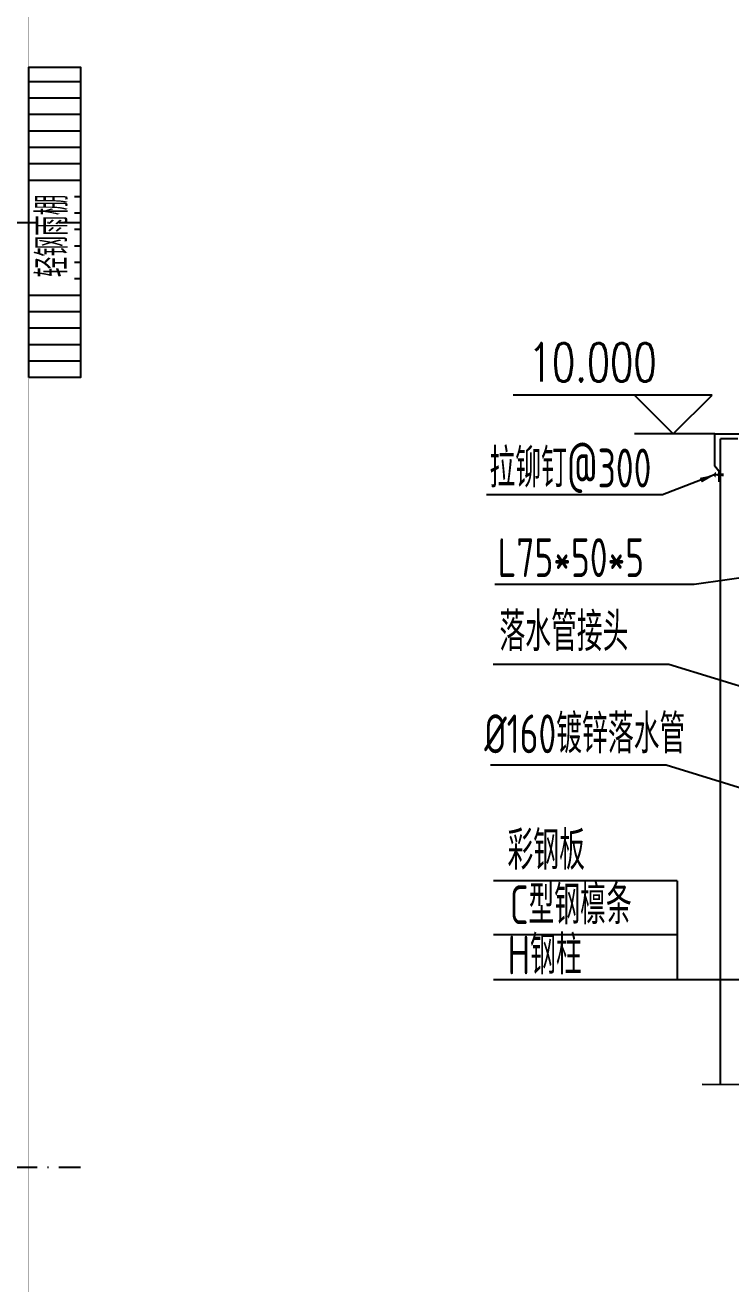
# Model space of a CAD drawing. Extents: x -33967 to 1773478, y -1022458 to -784650.
# Drawn here: x 610563 to 624196, y -851393 to -827079 of the extents above; entities that cross this region are included whole.
import ezdxf

# ---------------------------------------------------------------- set-up
doc = ezdxf.new("R2010")
doc.units = 0
doc.header["$LTSCALE"] = 1000
doc.header["$MEASUREMENT"] = 0
doc.linetypes.add('DOTE', pattern=[2.4200000000000004, 2, -0.2, 0.02, -0.2])
for name, color, linetype in [('AXIS', 3, 'Continuous'), ('DOTE', 1, 'DOTE'), ('GZ', 50, 'Continuous'), ('PUB_TEXT', 7, 'Continuous'), ('SPACE', 7, 'Continuous'), ('TEXT', 7, 'Continuous')]:
    doc.layers.add(name, color=color, linetype=linetype)
doc.styles.add('_TCH_DIM', font='SIMPLEX', dxfattribs={"bigfont": 'GBCBIG'})
doc.styles.add('_TCH_DIM_T3', font='SIMPLEX', dxfattribs={"width": 0.7058823529411765, "bigfont": 'GBCBIG'})
doc.styles.add('C', font='tssdeng.shx', dxfattribs={"height": 3, "bigfont": 'tssdchn.shx'})
doc.dimstyles.new('TCH-200-1', dxfattribs={"dimtxt": 595, "dimasz": 200, "dimexe": 500, "dimexo": 600, "dimgap": 252.5, "dimtad": 1, "dimdec": 0, "dimzin": 0, "dimdsep": 46, "dimtxsty": '_TCH_DIM_T3', "dimblk": 'ARCHTICK', "dimcen": 0.09, "dimclrd": 3, "dimclre": 3, "dimclrt": 7, "dimazin": 2, "dimtfac": 1, "dimtdec": 0, "dimtix": 1, "dimtmove": 2, "dimatfit": 3, "dimfxl": 1, "dimtolj": 1, "dimtzin": 0, "dimarcsym": 0})

# ---------------------------------------------------------------- blocks, each defined once
blk = doc.blocks.new('MD')
at = {"linetype": 'Continuous', "ltscale": 20}
blk.add_hatch(color=256, dxfattribs=at).paths.add_polyline_path([(8.57711518672295, -7.824568112147971), (8.596892024856059, -2.625056453980505), (-13.2641857098788, -4.170962693169713), (-13.23268804233521, 4.110062460880726), (8.615997325396165, 2.397901975316926), (8.635774163063616, 7.597413634182884, -0.6963050799404604)])
blk = doc.blocks.new('_ArchTick')
at = {"color": 0, "linetype": 'ByBlock', "const_width": 0.4}
blk.add_lwpolyline([(-0.5, -0.5), (0.5, 0.5)], dxfattribs=at)

msp = doc.modelspace()

# ---------------------------------------------------------------- hatches: boundary and pattern name
at = {"layer": 'SPACE', "true_color": 0xc7c8ca}
h = msp.add_hatch(dxfattribs=at)
h.set_pattern_fill('ANSI31', color=9, scale=200, angle=135)
h.set_pattern_definition([(180, (647764.6434662436, -1924175.823705204), (-1.944126793646423e-14, -317.5), [])])
h.paths.add_polyline_path([(610632.3397560446, -827888.5044106911), (610632.3397560448, -830688.5044106911), (611632.7057112914, -830688.5044106911), (611632.7057112914, -827888.5044106911)])
h.paths.add_polyline_path([(610632.3397560448, -830688.5044106911), (610632.3397560446, -833888.5044106911), (611632.7057112913, -833888.5044106911), (611632.7057112914, -830688.5044106911)])
h.paths.add_polyline_path([(611512.8012868769, -832056.226629598), (611512.8012868769, -830160.7935585739), (610648.234357671, -830160.7935585739), (610648.234357671, -832056.226629598)])

# ---------------------------------------------------------------- linework, layer by layer
at = {"color": 0, "ltscale": 30}
for p in [(624331.3873278615, -835070.7561549535, -334548151205.8746), (623999.5309002125, -847545.2589907664, -334548151205.8746)]:
    msp.add_line(p, (623999.5309002125, -835070.7561549533, -334548151205.8746), dxfattribs=at)
msp.add_lwpolyline([(610632.3397560446, -833888.5044106911), (610632.3397560449, -827888.5044106911), (611632.7057112918, -827888.5044106911), (611632.7057112913, -833888.5044106911)], close=True)
at = {"color": 1, "const_width": 37.5, "elevation": -334548151205.8746}
msp.add_lwpolyline([(625977.2950902141, -835884.4509843166), (625977.2950902141, -835678.7759530668), (626059.5651027143, -835575.9384374421), (626059.5651027143, -834976.1541710219), (623884.5345774004, -834976.1541710219), (623884.5345774004, -835592.5941704873), (623966.8045898995, -835695.4316861124), (623966.8045898995, -835901.1067173618)], dxfattribs=at)
at = {"layer": 'AXIS', "linetype": 'ByBlock'}
for p, q in [((623834.5345774, -834226.1541710219), (619989.4512594803, -834226.1541710219)), ((623084.5345774, -834976.1541710219), (622334.5345774, -834226.1541710219)), ((623084.5345774, -834976.1541710219), (623834.5345774, -834226.1541710219)), ((623884.5345774004, -834976.1541710219), (622334.5345774, -834976.1541710219))]:
    msp.add_line(p, q, dxfattribs=at)
at = {"layer": 'AXIS'}
for p, q in [((623159.4195719147, -843605.8335848075, -334548151205.8746), (619613.3571063643, -843605.8335848076, -334548151205.8746)), ((623159.4195719147, -843605.8335848075, -334548151205.8746), (619613.3571063643, -843605.8335848076, -334548151205.8746)), ((623159.4195719147, -843605.8335848075, -334548151205.8746), (623159.4195719147, -845520.2124495236, -334548151205.8746)), ((623159.4195719147, -844648.6192449814, -334548151205.8746), (619613.3571063643, -844648.6192449816, -334548151205.8746)), ((623159.4195719147, -844648.6192449814, -334548151205.8746), (619613.3571063643, -844648.6192449816, -334548151205.8746)), ((623159.4195719147, -845520.2124495236, -334548151205.8746), (619613.3571063643, -845520.2124495237, -334548151205.8746)), ((626606.6068751011, -845520.2124495236, -334548151205.8746), (619613.3571063643, -845520.2124495237, -334548151205.8746))]:
    msp.add_line(p, q, dxfattribs=at)
at = {"layer": 'DOTE'}
for p, q in [((553132.3397560446, -830888.5044106911), (611632.3397560446, -830888.5044106911)), ((553132.3397560446, -849138.5044106911), (611632.3397560446, -849138.5044106911))]:
    msp.add_line(p, q, dxfattribs=at)
at = {"layer": 'GZ', "elevation": -334548151205.8746}
msp.add_lwpolyline([(630955.4622891243, -847545.8751011776), (627612.8549445211, -847545.7998182181), (627469.5327966886, -847939.5465903839), (627330.6986276519, -846910.6076430301), (627190.9799446282, -847545.7903166537), (623642.9622910793, -847545.6991571839)], dxfattribs=at)
at = {"layer": 'SPACE', "const_width": 10}
msp.add_lwpolyline([(554132.3397560446, -803388.5044106911), (610632.3397560446, -803388.5044106911), (610632.3397560446, -858388.5044106911), (554132.3397560446, -858388.5044106911)], close=True, dxfattribs=at)

# ---------------------------------------------------------------- block references
at = {"xscale": -7.030546874993893, "yscale": 7.030546874993887, "zscale": 7.030546874999999, "rotation": 359.3610206612772}
msp.add_blockref('MD', (623966.8045898995, -835764.5355443124, -334548151205.8746), dxfattribs=at)

# ---------------------------------------------------------------- texts
at = {"style": 'C', "width": 0.7}
msp.add_text('轻钢雨棚', height=600.0000000499999, rotation=90, dxfattribs=at).set_placement((611382.8800270236, -831948.5100941559))
at = {"layer": 'PUB_TEXT', "linetype": 'ByBlock', "style": '_TCH_DIM', "width": 0.7058823529411765}
msp.add_text('10.000', height=743.75, dxfattribs=at).set_placement((620289.4512594803, -833963.6541710219))
at = {"layer": 'TEXT', "style": 'C', "width": 0.7}
for s, p in [('拉铆钉@300', (619532.1491835392, -836008.9196474557, -334548151205.8746)), ('L75*50*5', (619691.1348256697, -837739.5807002925, -669096302411.7491)), ('落水管接头', (619725.0808395618, -839170.5211583168, -334548151205.8746)), ('%%C160镀锌落水管', (619432.5961789468, -841143.2539922876, -334548151205.8746)), ('彩钢板', (619880.7083065538, -843393.6229113704, -334548151205.8746)), ('C型钢檩条', (619926.9915785282, -844446.3853278889, -334548151205.8746)), ('H钢柱', (619884.0549574678, -845414.4045733467, -334548151205.8746))]:
    msp.add_text(s, height=750.0000000624999, dxfattribs=at).set_placement(p)

# ---------------------------------------------------------------- leaders
at = {"layer": 'AXIS'}
for points in [[(623895.5236750902, -835761.7376378514, -334548151205.8746), (622875.4737035632, -836152.8994688692, -334548151205.8746), (619477.9600806357, -836152.8994688692, -334548151205.8746)], [(625419.640990465, -837611.5573717792, -669096302411.7491), (623487.0624339462, -837883.560521706, -669096302411.7491), (619636.9457227662, -837883.560521706, -669096302411.7491)], [(627723.3375442061, -840886.7054880501, -334548151205.8746), (623001.3928114651, -839428.9243792193, -334548151205.8746), (619603.8791885376, -839428.9243792193, -334548151205.8746)], [(627670.7696389705, -842830.2176061946, -334548151205.8746), (622948.8249062297, -841372.4364973637, -334548151205.8746), (619551.311283302, -841372.4364973637, -334548151205.8746)]]:
    msp.add_leader(points, dimstyle='TCH-200-1', override={"dimasz": 300}, dxfattribs=at)

doc.saveas('drawing.dxf')
